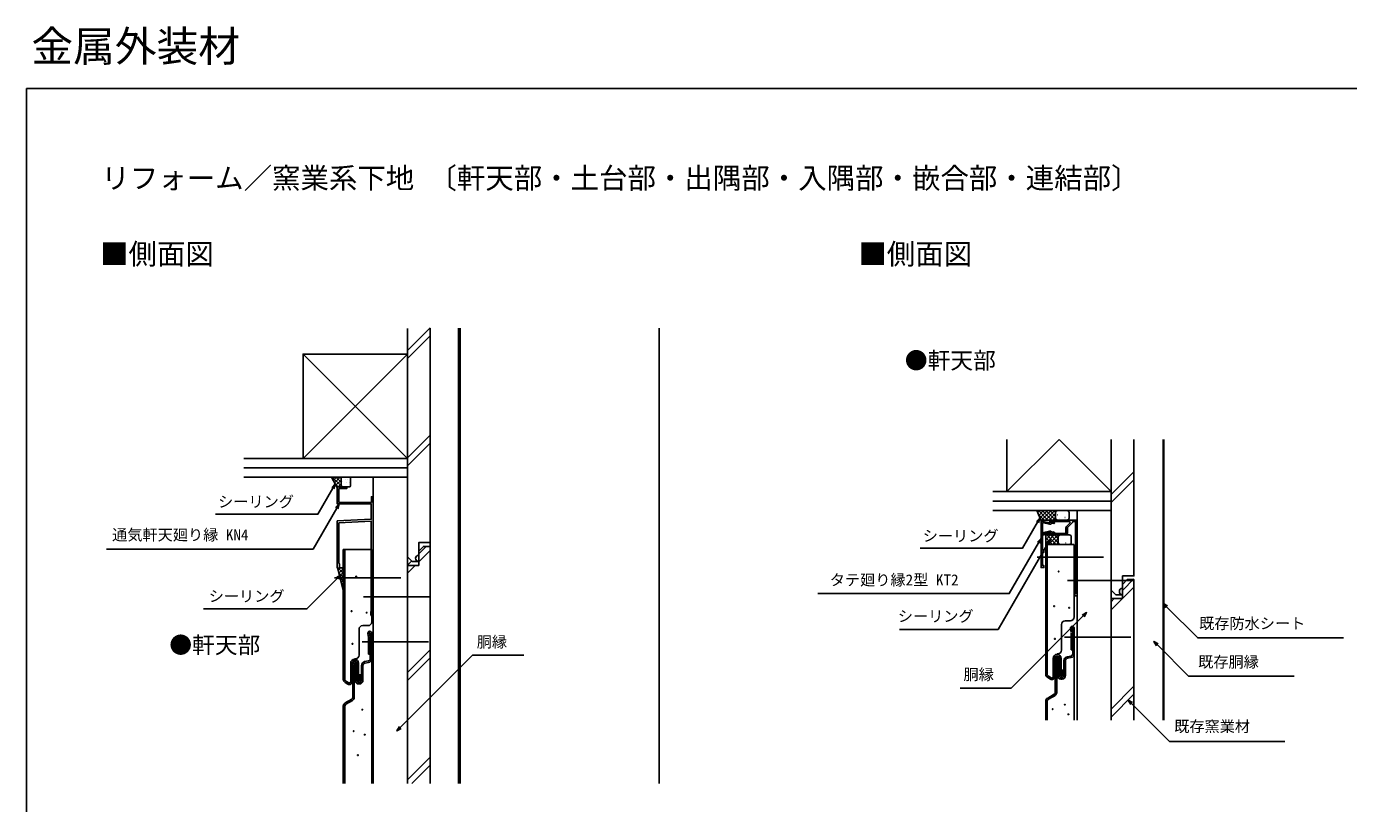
# Model space of a CAD drawing. Units: millimetres, scale not verified. Extents: x -525 to 525, y -784 to 779.
# Drawn here: x -525 to 172, y 370 to 779 of the extents above; entities that cross this region are included whole.
import ezdxf
from ezdxf.enums import TextEntityAlignment as Align

# ---------------------------------------------------------------- set-up
doc = ezdxf.new("R2010")
doc.units = ezdxf.units.MM
doc.header["$LTSCALE"] = 4
for name, color, linetype in [('0-1_USER1', 3, 'Continuous'), ('0-2_YKK_11', 7, 'Continuous'), ('0-3_YKK_12', 2, 'Continuous'), ('0-4_YKK_13', 4, 'Continuous'), ('0-5_YKK_D', 6, 'Continuous'), ('0-6_YKK_ZWAK', 7, 'Continuous'), ('0-7_YSS_K', 3, 'Continuous')]:
    doc.layers.add(name, color=color, linetype=linetype)
doc.styles.add('ＭＳ ゴシック', font='')
doc.styles.get('ＭＳ ゴシック').set_extended_font_data('MS Gothic')

msp = doc.modelspace()

# ---------------------------------------------------------------- linework, layer by layer
at = {"layer": '0-2_YKK_11'}
for p, q in [((-361.068, 527.8), (-361.068, 536.2)), ((10.185, 494.233), (10.185, 518.633)), ((23.1, 511.1), (14.8, 511.1))]:
    msp.add_line(p, q, dxfattribs=at)
for points in [[(-342.068, 469.1), (-342.068, 531.3), (-343.068, 531.3), (-343.068, 528.3), (-360.168, 528.3), (-360.168, 535.6), (-356.068, 535.6), (-356.068, 536.5), (-361.068, 536.5), (-361.068, 527.5), (-343.118, 527.5), (-343.118, 519.441), (-361.068, 518.5), (-361.068, 494.1)], [(-359.868, 494.1), (-359.868, 495.8), (-360.018, 495.994), (-360.168, 496.187), (-360.168, 517.496), (-343.118, 518.389), (-343.118, 478.958), (-342.998, 478.775), (-342.998, 478.225), (-343.118, 478.042), (-343.118, 471.112), (-343.193, 470.956), (-343.268, 470.8), (-343.268, 469.1)], [(10.185, 518.933), (10.185, 493.933), (11.685, 493.933), (11.685, 494.933), (10.985, 494.933), (10.985, 501.933), (11.685, 501.933), (11.685, 502.933), (10.985, 502.933), (10.985, 511.646), (14.519, 512.427), (14.879, 512.189), (15.478, 511.792), (17.148, 512.161), (17.384, 512.457), (17.019, 512.752), (16.054, 512.539), (15.74, 512.665)], [(15.74, 517.202), (16.054, 517.328), (17.019, 517.115), (17.384, 517.41), (17.148, 517.706), (15.478, 518.075), (14.879, 517.678), (14.519, 517.44), (10.985, 518.221), (10.985, 518.933), (10.185, 518.933)], [(14.693, 513.085), (10.985, 512.265), (10.985, 517.601), (14.693, 516.782)], [(23.593, 515.624), (25.522, 517.554), (25.254, 518.2), (14.6, 518.2), (14.6, 517.426), (11.1, 518.2), (11.1, 519), (29.2, 519)], [(26.607, 517.507), (24.1, 515), (24.1, 512.1)], [(28.1, 479.8), (28.4, 480.1), (28.4, 486.48), (28.55, 486.74), (28.55, 487.26), (28.4, 487.52), (28.4, 505.642), (28.52, 505.825), (28.52, 506.375), (28.4, 506.558), (28.4, 518.273), (28.1, 518.446), (27.673, 518.2), (27.161, 518.2), (26.87, 517.973)], [(29.2, 519), (29.2, 479), (28.1, 479)], [(13.98, 511.527), (13.669, 511.649), (11.1, 511.081), (11.1, 511.9), (14.6, 512.674), (14.6, 511.9), (23.3, 511.9), (23.3, 514.917)]]:
    msp.add_lwpolyline(points, dxfattribs=at)
for centre, radius, start, end in [((14.909, 517.758), 1, 257.53728, 326.20735), ((25.9, 518.214), 1, 315, 346.0135), ((14.8, 512.1), 1, 214.92958, 270), ((14.909, 512.109), 1, 33.79265, 102.46272), ((23.1, 512.1), 1, 270, 0), ((24.3, 514.917), 1, 135, 180), ((-360.468, 494.1), 0.6, 180, 0), ((28.1, 479.4), 0.4, 89.99822, 270.00041), ((-342.668, 469.1), 0.6, 180, 0)]:
    msp.add_arc(centre, radius, start, end, dxfattribs=at)
at = {"layer": '0-3_YKK_12'}
for p, q in [((8.115, 499.356), (43.115, 499.356)), ((-362.461, 488.5), (-327.461, 488.5)), ((24.107, 487.02), (59.107, 487.02)), ((-347.161, 478.5), (-312.161, 478.5)), ((-347.961, 454.791), (-312.961, 454.791)), ((22.615, 457.201), (57.615, 457.201))]:
    msp.add_line(p, q, dxfattribs=at)
at = {"layer": '0-4_YKK_13'}
for p, q in [((-359.068, 541), (-359.068, 537)), ((-358.795, 538.368), (-358.788, 538.375)), ((-358.713, 537.241), (-358.669, 537.264)), ((-354.568, 541.5), (-358.568, 541.5)), ((-358.121, 539.13), (-358.077, 539.154)), ((-357.478, 541.322), (-357.434, 541.346)), ((-356.853, 540.535), (-356.846, 540.543)), ((-356.045, 538.698), (-356.001, 538.722)), ((-355.453, 540.588), (-355.41, 540.612)), ((-354.8, 538.813), (-354.794, 538.821)), ((-354.068, 537), (-354.068, 541)), ((-358.614, 536.87), (-358.568, 536.958)), ((-358.568, 536.5), (-354.568, 536.5)), ((-356.688, 536.506), (-356.644, 536.53)), ((-357.868, 435.07), (-357.868, 503.5)), ((-342.868, 503.5), (-357.868, 503.5)), ((-357.068, 503.5), (-357.068, 435.07)), ((-342.868, 503.5), (-342.868, 465.295)), ((12.707, 437.67), (12.707, 506.1)), ((27.707, 506.1), (12.707, 506.1)), ((13.507, 506.1), (13.507, 437.67)), ((27.707, 506.1), (27.707, 467.895)), ((-349.568, 447.795), (-349.568, 461.295)), ((-344.868, 463.295), (-347.568, 463.295)), ((21.007, 450.395), (21.007, 463.895)), ((25.707, 465.895), (23.007, 465.895)), ((25.723, 461.782), (26.095, 459.669)), ((26.895, 459.739), (26.511, 461.921)), ((26.907, 461.956), (26.907, 448.456)), ((27.707, 461.956), (27.707, 448.456)), ((-344.853, 459.182), (-344.48, 457.069)), ((-344.48, 457.069), (-344.48, 448.352)), ((-343.68, 457.139), (-344.065, 459.321)), ((-343.668, 459.356), (-343.668, 445.856)), ((-343.668, 448.356), (-343.668, 456.669)), ((-342.868, 459.356), (-342.868, 445.856)), ((26.095, 459.269), (26.095, 450.552)), ((26.907, 450.956), (26.907, 459.269)), ((-344.48, 448.352), (-343.668, 448.352)), ((18.707, 448.395), (19.007, 448.395)), ((25.924, 447.276), (23.947, 446.913)), ((26.068, 446.489), (24.091, 446.126)), ((26.095, 450.552), (26.907, 450.552)), ((27.707, 450.186), (27.707, 413.516)), ((-353.968, 443.495), (-353.968, 433.8)), ((-353.168, 433.8), (-353.168, 443.495)), ((-352.868, 425.44), (-352.868, 442.356)), ((-352.068, 425.44), (-352.068, 442.356)), ((-351.868, 445.795), (-351.568, 445.795)), ((-351.668, 442.356), (-351.668, 434.356)), ((-350.868, 442.356), (-350.868, 434.356)), ((-350.568, 434.295), (-350.568, 443.495)), ((-349.768, 434.295), (-349.768, 443.495)), ((-348.268, 434.356), (-348.268, 442.346)), ((-347.468, 434.356), (-347.468, 442.346)), ((-344.651, 444.676), (-346.628, 444.313)), ((-344.507, 443.889), (-346.484, 443.526)), ((-342.868, 445.856), (-342.868, 380.093)), ((16.607, 446.095), (16.607, 436.4)), ((17.407, 436.4), (17.407, 446.095)), ((17.707, 428.04), (17.707, 444.956)), ((18.507, 428.04), (18.507, 444.956)), ((18.907, 444.956), (18.907, 436.956)), ((19.707, 444.956), (19.707, 436.956)), ((20.007, 436.895), (20.007, 446.095)), ((20.807, 436.895), (20.807, 446.095)), ((21.207, 439.895), (22.007, 439.895)), ((21.207, 436.895), (21.207, 439.895)), ((22.007, 436.895), (22.007, 439.895)), ((22.307, 436.956), (22.307, 444.946)), ((23.107, 436.956), (23.107, 444.946)), ((-356.868, 433.338), (-355.418, 432.501)), ((-355.018, 433.194), (-356.468, 434.031)), ((-349.868, 433.356), (-349.268, 433.356)), ((-349.868, 432.556), (-349.268, 432.556)), ((-349.368, 437.295), (-348.568, 437.295)), ((-349.368, 434.295), (-349.368, 437.295)), ((-348.568, 434.295), (-348.568, 437.295)), ((13.707, 435.938), (15.157, 435.101)), ((15.557, 435.794), (14.107, 436.631)), ((20.707, 435.956), (21.307, 435.956)), ((20.707, 435.156), (21.307, 435.156)), ((13.707, 425.153), (17.207, 427.174)), ((17.607, 426.481), (14.107, 424.46)), ((15.198, 426.014), (17.207, 427.174)), ((17.607, 426.481), (16.798, 426.014)), ((-357.868, 380.093), (-357.868, 420.821)), ((-357.068, 420.821), (-357.068, 380.093)), ((-356.868, 422.553), (-353.368, 424.574)), ((-352.968, 423.881), (-356.468, 421.86)), ((12.707, 413.516), (12.707, 423.421)), ((13.507, 423.421), (13.507, 413.516))]:
    msp.add_line(p, q, dxfattribs=at)
for centre, radius in [((-351.075, 489.23), 0.2), ((-351.075, 489.23), 0.2), ((19.5, 491.83), 0.2), ((-353.495, 470.947), 0.2), ((-345.563, 470.141), 0.2), ((17.08, 473.547), 0.2), ((25.012, 472.741), 0.2), ((-353.054, 453.715), 0.2), ((17.521, 456.315), 0.2), ((18.707, 446.095), 1.3), ((18.019, 446.771), 0.1), ((18.51, 446.671), 0.1), ((19.218, 446.771), 0.1), ((-351.868, 443.495), 1.3), ((-352.656, 442.886), 0.1), ((-352.556, 444.171), 0.1), ((-352.456, 443.519), 0.1), ((-352.065, 444.071), 0.1), ((-351.863, 442.388), 0.1), ((-351.856, 443.296), 0.1), ((-351.357, 444.171), 0.1), ((-351.157, 442.786), 0.1), ((-350.934, 443.64), 0.1), ((17.919, 445.486), 0.1), ((18.119, 446.119), 0.1), ((18.712, 444.988), 0.1), ((18.72, 445.896), 0.1), ((19.418, 445.386), 0.1), ((19.642, 446.24), 0.1), ((-347.809, 419.038), 0.2), ((16.37, 419.268), 0.2), ((22.767, 421.638), 0.2), ((24.646, 416.56), 0.2), ((-352.367, 407.678), 0.2), ((-346.547, 405.824), 0.2), ((-350.151, 395.012), 0.2)]:
    msp.add_circle(centre, radius, dxfattribs=at)
for centre, radius, start, end in [((-358.568, 541), 0.5, 90, 180), ((-354.568, 541), 0.5, 0, 90), ((-358.568, 537), 0.5, 180, 270), ((-354.568, 537), 0.5, 270, 0), ((25.707, 467.895), 2, 270, 0), ((-347.568, 461.295), 2, 90, 180), ((-344.868, 465.295), 2, 270, 0), ((-343.868, 459.356), 1, 0, 190), ((23.007, 463.895), 2, 90, 180), ((26.707, 461.956), 1, 0, 190), ((26.707, 461.956), 0.2, 0, 190), ((-343.868, 459.356), 0.2, 0, 190), ((-351.568, 447.795), 2, 270, 0), ((18.707, 446.095), 2.1, 90, 180), ((18.707, 446.095), 1.3, 90, 180), ((18.707, 446.095), 2.1, 0, 90), ((18.707, 446.095), 1.3, 0, 90), ((19.007, 450.395), 2, 270, 0), ((24.307, 444.946), 2, 100.38604, 180), ((25.707, 448.456), 1.2, 280.38604, 0), ((25.707, 448.456), 2, 280.38604, 0), ((-351.868, 443.495), 2.1, 90, 180), ((-351.868, 443.495), 1.3, 90, 180), ((-351.868, 442.356), 1, 90, 180), ((-351.868, 442.356), 0.2, 90, 180), ((-351.868, 443.495), 2.1, 0, 90), ((-351.868, 443.495), 1.3, 0, 90), ((-351.868, 442.356), 1, 0, 90), ((-351.868, 442.356), 0.2, 0, 90), ((-346.268, 442.346), 2, 100.38604, 180), ((-346.268, 442.346), 1.2, 100.38604, 180), ((-344.868, 445.856), 1.2, 280.38604, 0), ((-344.868, 445.856), 2, 280.38604, 0), ((18.707, 444.956), 1, 90, 180), ((18.707, 444.956), 0.2, 90, 180), ((18.707, 444.956), 1, 0, 90), ((18.707, 444.956), 0.2, 0, 90), ((24.307, 444.946), 1.2, 100.38604, 180), ((-355.868, 435.07), 2, 180, 240), ((-355.868, 435.07), 1.2, 180, 240), ((-354.668, 433.8), 1.5, 240, 0), ((-354.668, 433.8), 0.7, 240, 0), ((-349.868, 434.356), 1.8, 180, 270), ((-349.868, 434.356), 1, 180, 270), ((-349.568, 434.295), 1, 180, 270), ((-349.568, 434.295), 0.2, 180, 270), ((-349.568, 434.295), 0.2, 270, 0), ((-349.568, 434.295), 1, 270, 0), ((-349.268, 434.356), 1, 270, 0), ((-349.268, 434.356), 1.8, 270, 0), ((14.707, 437.67), 2, 180, 240), ((14.707, 437.67), 1.2, 180, 240), ((15.907, 436.4), 1.5, 240, 0), ((15.907, 436.4), 0.7, 240, 0), ((20.707, 436.956), 1.8, 180, 270), ((20.707, 436.956), 1, 180, 270), ((21.007, 436.895), 1, 180, 270), ((21.007, 436.895), 0.2, 180, 270), ((21.007, 436.895), 0.2, 270, 0), ((21.007, 436.895), 1, 270, 0), ((21.307, 436.956), 1, 270, 0), ((21.307, 436.956), 1.8, 270, 0), ((-353.868, 425.44), 1, 300, 0), ((-353.868, 425.44), 1.8, 300, 0), ((16.707, 428.04), 1, 300, 0), ((16.707, 428.04), 1, 300, 0), ((16.707, 428.04), 1.8, 300, 0), ((16.707, 428.04), 1.8, 300, 0), ((-355.868, 420.821), 2, 120, 180), ((-355.868, 420.821), 1.2, 120, 180), ((14.707, 423.421), 2, 120, 180), ((14.707, 423.421), 1.2, 120, 180)]:
    msp.add_arc(centre, radius, start, end, dxfattribs=at)
at = {"layer": '0-5_YKK_D'}
for points in [[(-362.106, 538.035), (-363.381, 535.826), (-371.271, 522.16), (-425.2, 522.16)], [(-363.973, 536.168), (-362.106, 538.035), (-362.79, 535.485)], [(-360.063, 527.5), (-361.338, 525.292), (-373.814, 503.682), (-482.764, 503.682)], [(-361.93, 525.633), (-360.063, 527.5), (-360.746, 524.95)], [(9.595, 520.043), (8.32, 517.835), (0.43, 504.169), (-53.499, 504.169)], [(7.728, 518.177), (9.595, 520.043), (8.911, 517.493)], [(10.185, 509.238), (8.91, 507.03), (-6.593, 480.178), (-107.46, 480.178)], [(8.318, 507.372), (10.185, 509.238), (9.501, 506.688)], [(15.183, 509.102), (13.908, 506.894), (-12.425, 461.282), (-64.425, 461.282)], [(13.317, 507.235), (15.183, 509.102), (14.5, 506.552)], [(-359.068, 490.1), (-360.871, 488.297), (-377.071, 472.097), (-431.632, 472.097)], [(-361.354, 488.78), (-359.068, 490.1), (-360.388, 487.814)], [(75.92, 472.772), (74.6, 475.059), (76.886, 473.739)], [(74.6, 475.059), (76.403, 473.256), (92.865, 456.794), (169.839, 456.794)], [(34.241, 470.223), (32.438, 468.419), (-5.621, 430.36), (-32.395, 430.36)], [(31.955, 468.903), (34.241, 470.223), (32.921, 467.936)], [(71.072, 452.688), (69.752, 454.974), (72.038, 453.654)], [(69.752, 454.974), (71.555, 453.171), (88.017, 436.71), (143.672, 436.71)], [(-329.59, 407.788), (-327.787, 409.592), (-289.712, 447.667), (-262.597, 447.667)], [(57.511, 421.812), (56.191, 424.098), (58.478, 422.778)], [(56.191, 424.098), (57.995, 422.295), (78.053, 402.236), (138.882, 402.236)], [(-327.304, 409.108), (-329.59, 407.788), (-328.27, 410.075)]]:
    msp.add_lwpolyline(points, dxfattribs=at)
at = {"layer": '0-6_YKK_ZWAK'}
for q in [(-525, -783.5), (525, 746.5)]:
    msp.add_line((-525, 746.5), q, dxfattribs=at)
at = {"layer": '0-7_YSS_K'}
for p, q in [((-312.068, 620.322), (-324.068, 608.322)), ((-324.068, 620.056), (-324.068, 499.557)), ((-312.068, 616.079), (-324.068, 604.079)), ((-312.068, 380.093), (-312.068, 620.06)), ((-297.068, 380.093), (-297.068, 620.064)), ((-296.668, 380.093), (-296.668, 620.064)), ((-296.268, 380.093), (-296.268, 620.093)), ((-191.268, 380.093), (-191.268, 620.093)), ((-324.068, 606.5), (-379.068, 551.5)), ((-379.068, 606.5), (-324.068, 551.5)), ((-312.068, 563.753), (-324.068, 551.753)), ((-312.068, 559.511), (-324.068, 547.511)), ((19.7, 561.5), (-7.8, 534)), ((-7.8, 561.5), (-7.8, 534)), ((19.7, 561.5), (47.2, 534)), ((47.2, 561.5), (47.2, 482.057)), ((74.6, 413.516), (74.6, 561.5)), ((75, 413.516), (75, 561.5)), ((-410.295, 551.5), (-324.068, 551.5)), ((-324.068, 546.5), (-410.295, 546.5)), ((59.2, 544.486), (47.2, 532.486)), ((-324.068, 541.5), (-410.295, 541.5)), ((-363.581, 541.491), (-363.889, 541.183)), ((-363.563, 541.491), (-359.068, 536.996)), ((-361.589, 541.483), (-363.166, 539.906)), ((-359.598, 541.474), (-362.443, 538.629)), ((-362.106, 538.035), (-360.572, 536.5)), ((-359.068, 540.004), (-361.72, 537.352)), ((-361.554, 541.482), (-359.068, 538.996)), ((-359.068, 538.004), (-360.572, 536.5)), ((-359.545, 541.474), (-359.068, 540.996)), ((59.2, 540.244), (47.2, 528.244)), ((-15.179, 534), (47.2, 534)), ((47.2, 529), (-15.179, 529)), ((47.2, 524), (-15.179, 524)), ((8.415, 522.863), (9.551, 524)), ((13.858, 518.96), (8.818, 524)), ((9.005, 521.453), (11.551, 524)), ((9.595, 520.043), (13.551, 524)), ((10.446, 518.894), (15.551, 524)), ((15.843, 518.976), (10.818, 524)), ((12.5, 518.949), (17.551, 524)), ((17.827, 518.992), (12.818, 524)), ((17.884, 520.934), (14.818, 524)), ((17.912, 522.907), (16.818, 524)), ((18.834, 523.984), (18.818, 524)), ((23.995, 524), (18.872, 524)), ((47.2, 524), (29.2, 524)), ((29.2, 524), (29.2, 413.516)), ((47.2, 524), (47.2, 413.516)), ((11.874, 518.944), (8.745, 522.073)), ((14.516, 518.965), (17.904, 522.353)), ((16.533, 518.981), (17.876, 520.325)), ((17.872, 523), (17.872, 520)), ((18.549, 518.997), (18.645, 519.094)), ((18.74, 521.741), (18.828, 521.789)), ((18.872, 519), (23.995, 519)), ((20.131, 519.598), (20.145, 519.613)), ((22.79, 520.273), (22.877, 520.321)), ((24.995, 520), (24.995, 523)), ((13.69, 511.608), (12.707, 510.626)), ((15.2, 511.119), (12.707, 508.626)), ((17.193, 511.111), (12.707, 506.626)), ((12.707, 509.578), (16.185, 506.101)), ((12.828, 511.457), (18.184, 506.101)), ((19.185, 511.104), (14.182, 506.1)), ((15.167, 511.119), (19.247, 507.039)), ((19.264, 509.183), (16.182, 506.101)), ((17.174, 511.111), (19.263, 509.023)), ((19.181, 511.104), (19.496, 510.789)), ((19.247, 510.1), (19.247, 507.1)), ((25.125, 511.1), (20.247, 511.1)), ((26.125, 507.1), (26.125, 510.1)), ((-314.196, 505.057), (-318.068, 501.185)), ((-312.068, 502.942), (-318.068, 496.942)), ((12.707, 507.578), (14.185, 506.1)), ((19.228, 507.146), (18.183, 506.101)), ((20.183, 506.102), (19.291, 506.995)), ((20.247, 506.1), (25.125, 506.1)), ((23.188, 506.862), (23.276, 506.91)), ((23.459, 507.258), (23.472, 507.273)), ((-324.068, 499.557), (-321.568, 497.057)), ((-321.882, 497.371), (-324.068, 495.185)), ((-321.568, 497.057), (-318.068, 497.057)), ((-360.649, 492.518), (-359.303, 493.865)), ((-357.868, 490.9), (-360.468, 493.5)), ((-357.868, 488.9), (-360.348, 491.38)), ((-360.231, 490.937), (-357.868, 493.3)), ((-359.812, 489.355), (-357.868, 491.3)), ((-357.868, 486.9), (-359.629, 488.661)), ((-359.394, 487.774), (-357.868, 489.3)), ((-357.868, 492.9), (-358.833, 493.865)), ((-324.068, 495.057), (-324.068, 380.093)), ((-324.068, 495.057), (-318.068, 495.057)), ((-319.953, 495.057), (-324.068, 490.942)), ((53.2, 477.557), (53.2, 489.557)), ((-358.975, 486.192), (-357.868, 487.3)), ((-357.868, 484.9), (-358.909, 485.941)), ((-358.557, 484.611), (-357.868, 485.3)), ((-357.868, 482.9), (-358.189, 483.222)), ((-358.139, 483.029), (-357.868, 483.3)), ((59.2, 483.675), (47.2, 471.675)), ((47.2, 482.057), (49.7, 479.557)), ((59.2, 487.918), (53.2, 481.918)), ((55.7, 487.557), (53.2, 485.057)), ((47.2, 477.557), (53.2, 477.557)), ((47.2, 477.557), (47.2, 413.516)), ((48.839, 477.557), (47.2, 475.918)), ((49.7, 479.557), (53.2, 479.557)), ((-312.068, 450.616), (-324.068, 438.616)), ((-312.068, 446.373), (-324.068, 434.373)), ((59.2, 431.349), (47.2, 419.349)), ((59.2, 427.106), (47.2, 415.106)), ((-312.068, 394.048), (-324.068, 382.048)), ((-312.068, 389.805), (-321.78, 380.093))]:
    msp.add_line(p, q, dxfattribs=at)
for points in [[(-324.068, 606.5), (-379.068, 606.5), (-379.068, 551.5)], [(53.2, 489.557), (59.2, 489.557), (59.2, 561.5)], [(-358.149, 541.5), (-364.068, 541.5), (-361.068, 536.2)], [(-324.068, 380.093), (-324.068, 541.5), (-342.068, 541.5), (-342.068, 380.093)], [(-318.068, 495.057), (-318.068, 507.057), (-312.068, 507.057)], [(-312.068, 505.057), (-315.568, 505.057), (-318.068, 502.557)], [(-359.916, 493.865), (-357.868, 493.865), (-357.868, 482.006), (-360.989, 493.803)], [(59.2, 413.516), (59.2, 487.557), (55.7, 487.557)]]:
    msp.add_lwpolyline(points, dxfattribs=at)
for points in [[(10.185, 518.633), (7.939, 524), (18.871, 524), (18.164, 523.707), (17.917, 523.299), (17.872, 520), (18.164, 519.293), (18.872, 519), (10.585, 518.933), (10.273, 518.846)], [(20.183, 506.102), (19.54, 506.393), (19.247, 507.1), (19.274, 510.329), (19.54, 510.807), (20.247, 511.1), (14.597, 511.121), (14.149, 511.341), (13.843, 511.635), (12.707, 511.436), (12.707, 506.1)]]:
    msp.add_lwpolyline(points, close=True, dxfattribs=at)
for centre, radius, start, end in [((18.872, 523), 1, 90, 180), ((23.995, 523), 1, 0, 90), ((18.872, 520), 1, 180, 270), ((23.995, 520), 1, 270, 0), ((20.247, 510.1), 1, 90, 180), ((25.125, 510.1), 1, 0, 90), ((20.247, 507.1), 1, 180, 270), ((25.125, 507.1), 1, 270, 0), ((-318.068, 498.807), 1.657, 90, 270), ((53.2, 481.307), 1.657, 90, 270)]:
    msp.add_arc(centre, radius, start, end, dxfattribs=at)

# ---------------------------------------------------------------- texts
at = {"layer": '0-1_USER1', "style": 'ＭＳ ゴシック'}
for s, height, p in [('金属外装材', 16.13, (-522.375, 755.875)), ('リフォーム／窯業系下地 〔軒天部・土台部・出隅部・入隅部・嵌合部・連結部〕', 11, (-485.472, 690.46)), ('■側面図', 11, (-486.153, 650.46)), ('■側面図', 11, (-86.153, 650.46)), ('●軒天部', 8.798, (-61.636, 596.068)), ('●軒天部', 8.798, (-449.636, 446.068))]:
    msp.add_text(s, height=height, dxfattribs=at).set_placement(p, align=Align.BOTTOM_LEFT)
at = {"layer": '0-5_YKK_D', "style": 'ＭＳ ゴシック'}
for s, p in [('シーリング', (-423.898, 523.949)), ('通気軒天廻り縁 KN4', (-479.801, 506.504)), ('シーリング', (-52.197, 505.958)), ('タテ廻り縁2型 KT2', (-101.247, 482.721)), ('シーリング', (-428.835, 474.165)), ('シーリング', (-65.355, 463.6)), ('既存防水シート', (93.594, 459.786)), ('胴縁', (-287.465, 450.089)), ('既存胴縁', (93.095, 439.495)), ('胴縁', (-30.691, 432.895)), ('既存窯業材', (80.455, 405.506))]:
    msp.add_text(s, height=5.865, dxfattribs=at).set_placement(p, align=Align.BOTTOM_LEFT)

doc.saveas('drawing.dxf')
